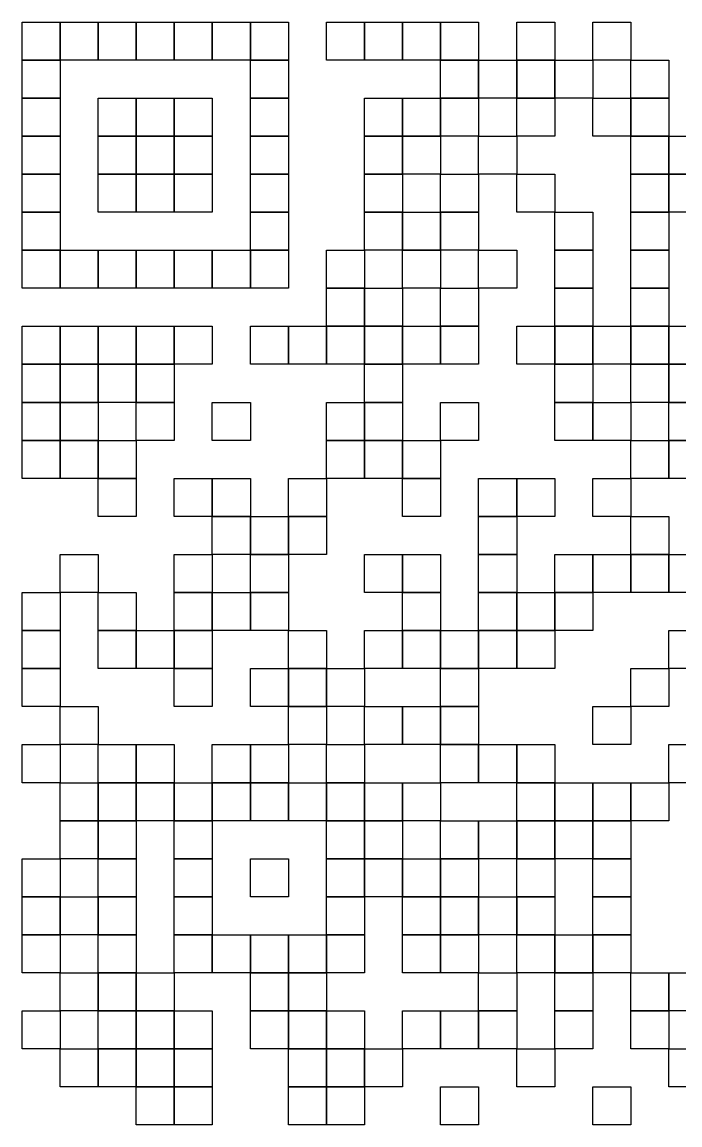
# Model space of a CAD drawing. Extents: x -98 to 566, y 230 to 443.
# Drawn here: x 18.18 to 31.3, y 333.04 to 355.05 of the extents above; entities that cross this region are included whole.
import ezdxf

# ---------------------------------------------------------------- set-up
doc = ezdxf.new("R2010")
doc.units = 0
doc.layers.add('Layer', color=7, linetype='CONTINUOUS')

msp = doc.modelspace()

# ---------------------------------------------------------------- linework, layer by layer
at = {"layer": 'Layer', "color": 7}
for p, q in [((18.179243, 354.291176), (18.179243, 355.050255)), ((18.179243, 355.050255), (18.938325, 355.050255)), ((18.938325, 354.291176), (18.938325, 355.050255)), ((18.938325, 355.050255), (19.697404, 355.050255)), ((18.938325, 355.050255), (18.938325, 354.291176)), ((19.697404, 354.291176), (19.697404, 355.050255)), ((19.697404, 355.050255), (20.456485, 355.050255)), ((19.697404, 355.050255), (19.697404, 354.291176)), ((20.456485, 354.291176), (20.456485, 355.050255)), ((20.456485, 355.050255), (21.215564, 355.050255)), ((20.456485, 355.050255), (20.456485, 354.291176)), ((21.215564, 354.291176), (21.215564, 355.050255)), ((21.215564, 355.050255), (21.974646, 355.050255)), ((21.215564, 355.050255), (21.215564, 354.291176)), ((21.974646, 354.291176), (21.974646, 355.050255)), ((21.974646, 355.050255), (22.733725, 355.050255)), ((21.974646, 355.050255), (21.974646, 354.291176)), ((22.733725, 354.291176), (22.733725, 355.050255)), ((22.733725, 355.050255), (23.492807, 355.050255)), ((22.733725, 355.050255), (22.733725, 354.291176)), ((23.492807, 355.050255), (23.492807, 354.291176)), ((24.251886, 354.291176), (24.251886, 355.050255)), ((24.251886, 355.050255), (25.010968, 355.050255)), ((25.010968, 354.291176), (25.010968, 355.050255)), ((25.010968, 355.050255), (25.770047, 355.050255)), ((25.010968, 355.050255), (25.010968, 354.291176)), ((25.770047, 354.291176), (25.770047, 355.050255)), ((25.770047, 355.050255), (26.529129, 355.050255)), ((25.770047, 355.050255), (25.770047, 354.291176)), ((26.529129, 354.291176), (26.529129, 355.050255)), ((26.529129, 355.050255), (27.288208, 355.050255)), ((26.529129, 355.050255), (26.529129, 354.291176)), ((27.288208, 355.050255), (27.288208, 354.291176)), ((28.04729, 354.291176), (28.04729, 355.050255)), ((28.04729, 355.050255), (28.806369, 355.050255)), ((28.806369, 355.050255), (28.806369, 354.291176)), ((29.56545, 354.291176), (29.56545, 355.050255)), ((29.56545, 355.050255), (30.324529, 355.050255)), ((30.324529, 355.050255), (30.324529, 354.291176)), ((18.938325, 354.291176), (18.179243, 354.291176)), ((18.179243, 353.532094), (18.179243, 354.291176)), ((18.179243, 354.291176), (18.938325, 354.291176)), ((19.697404, 354.291176), (18.938325, 354.291176)), ((18.938325, 354.291176), (18.938325, 353.532094)), ((20.456485, 354.291176), (19.697404, 354.291176)), ((21.215564, 354.291176), (20.456485, 354.291176)), ((21.974646, 354.291176), (21.215564, 354.291176)), ((22.733725, 354.291176), (21.974646, 354.291176)), ((23.492807, 354.291176), (22.733725, 354.291176)), ((22.733725, 353.532094), (22.733725, 354.291176)), ((22.733725, 354.291176), (23.492807, 354.291176)), ((23.492807, 354.291176), (23.492807, 353.532094)), ((25.010968, 354.291176), (24.251886, 354.291176)), ((25.770047, 354.291176), (25.010968, 354.291176)), ((26.529129, 354.291176), (25.770047, 354.291176)), ((27.288208, 354.291176), (26.529129, 354.291176)), ((26.529129, 353.532094), (26.529129, 354.291176)), ((26.529129, 354.291176), (27.288208, 354.291176)), ((27.288208, 353.532094), (27.288208, 354.291176)), ((27.288208, 354.291176), (28.04729, 354.291176)), ((27.288208, 354.291176), (27.288208, 353.532094)), ((28.806369, 354.291176), (28.04729, 354.291176)), ((28.04729, 353.532094), (28.04729, 354.291176)), ((28.04729, 354.291176), (28.806369, 354.291176)), ((28.04729, 354.291176), (28.04729, 353.532094)), ((28.806369, 353.532094), (28.806369, 354.291176)), ((28.806369, 354.291176), (29.56545, 354.291176)), ((28.806369, 354.291176), (28.806369, 353.532094)), ((30.324529, 354.291176), (29.56545, 354.291176)), ((29.56545, 354.291176), (29.56545, 353.532094)), ((30.324529, 353.532094), (30.324529, 354.291176)), ((30.324529, 354.291176), (31.083611, 354.291176)), ((31.083611, 354.291176), (31.083611, 353.532094)), ((18.938325, 353.532094), (18.179243, 353.532094)), ((18.179243, 352.773015), (18.179243, 353.532094)), ((18.179243, 353.532094), (18.938325, 353.532094)), ((18.938325, 353.532094), (18.938325, 352.773015)), ((19.697404, 352.773015), (19.697404, 353.532094)), ((19.697404, 353.532094), (20.456485, 353.532094)), ((20.456485, 352.773015), (20.456485, 353.532094)), ((20.456485, 353.532094), (21.215564, 353.532094)), ((20.456485, 353.532094), (20.456485, 352.773015)), ((21.215564, 352.773015), (21.215564, 353.532094)), ((21.215564, 353.532094), (21.974646, 353.532094)), ((21.215564, 353.532094), (21.215564, 352.773015)), ((21.974646, 353.532094), (21.974646, 352.773015)), ((23.492807, 353.532094), (22.733725, 353.532094)), ((22.733725, 352.773015), (22.733725, 353.532094)), ((22.733725, 353.532094), (23.492807, 353.532094)), ((23.492807, 353.532094), (23.492807, 352.773015)), ((25.010968, 352.773015), (25.010968, 353.532094)), ((25.010968, 353.532094), (25.770047, 353.532094)), ((25.770047, 352.773015), (25.770047, 353.532094)), ((25.770047, 353.532094), (26.529129, 353.532094)), ((25.770047, 353.532094), (25.770047, 352.773015)), ((27.288208, 353.532094), (26.529129, 353.532094)), ((26.529129, 352.773015), (26.529129, 353.532094)), ((26.529129, 353.532094), (27.288208, 353.532094)), ((26.529129, 353.532094), (26.529129, 352.773015)), ((28.04729, 353.532094), (27.288208, 353.532094)), ((27.288208, 353.532094), (27.288208, 352.773015)), ((28.806369, 353.532094), (28.04729, 353.532094)), ((28.04729, 352.773015), (28.04729, 353.532094)), ((28.04729, 353.532094), (28.806369, 353.532094)), ((29.56545, 353.532094), (28.806369, 353.532094)), ((28.806369, 353.532094), (28.806369, 352.773015)), ((29.56545, 352.773015), (29.56545, 353.532094)), ((29.56545, 353.532094), (30.324529, 353.532094)), ((31.083611, 353.532094), (30.324529, 353.532094)), ((30.324529, 352.773015), (30.324529, 353.532094)), ((30.324529, 353.532094), (31.083611, 353.532094)), ((30.324529, 353.532094), (30.324529, 352.773015)), ((31.083611, 353.532094), (31.083611, 352.773015)), ((18.938325, 352.773015), (18.179243, 352.773015)), ((18.179243, 352.013933), (18.179243, 352.773015)), ((18.179243, 352.773015), (18.938325, 352.773015)), ((18.938325, 352.773015), (18.938325, 352.013933)), ((20.456485, 352.773015), (19.697404, 352.773015)), ((19.697404, 352.013933), (19.697404, 352.773015)), ((19.697404, 352.773015), (20.456485, 352.773015)), ((21.215564, 352.773015), (20.456485, 352.773015)), ((20.456485, 352.013933), (20.456485, 352.773015)), ((20.456485, 352.773015), (21.215564, 352.773015)), ((20.456485, 352.773015), (20.456485, 352.013933)), ((21.974646, 352.773015), (21.215564, 352.773015)), ((21.215564, 352.013933), (21.215564, 352.773015)), ((21.215564, 352.773015), (21.974646, 352.773015)), ((21.215564, 352.773015), (21.215564, 352.013933)), ((21.974646, 352.773015), (21.974646, 352.013933)), ((23.492807, 352.773015), (22.733725, 352.773015)), ((22.733725, 352.013933), (22.733725, 352.773015)), ((22.733725, 352.773015), (23.492807, 352.773015)), ((23.492807, 352.773015), (23.492807, 352.013933)), ((25.770047, 352.773015), (25.010968, 352.773015)), ((25.010968, 352.013933), (25.010968, 352.773015)), ((25.010968, 352.773015), (25.770047, 352.773015)), ((26.529129, 352.773015), (25.770047, 352.773015)), ((25.770047, 352.013933), (25.770047, 352.773015)), ((25.770047, 352.773015), (26.529129, 352.773015)), ((25.770047, 352.773015), (25.770047, 352.013933)), ((27.288208, 352.773015), (26.529129, 352.773015)), ((26.529129, 352.773015), (26.529129, 352.013933)), ((27.288208, 352.013933), (27.288208, 352.773015)), ((27.288208, 352.773015), (28.04729, 352.773015)), ((28.806369, 352.773015), (28.04729, 352.773015)), ((28.04729, 352.773015), (28.04729, 352.013933)), ((30.324529, 352.773015), (29.56545, 352.773015)), ((31.083611, 352.773015), (30.324529, 352.773015)), ((30.324529, 352.013933), (30.324529, 352.773015)), ((30.324529, 352.773015), (31.083611, 352.773015)), ((31.083611, 352.013933), (31.083611, 352.773015)), ((31.083611, 352.773015), (31.84269, 352.773015)), ((31.083611, 352.773015), (31.083611, 352.013933)), ((18.938325, 352.013933), (18.179243, 352.013933)), ((18.179243, 351.254854), (18.179243, 352.013933)), ((18.179243, 352.013933), (18.938325, 352.013933)), ((18.938325, 352.013933), (18.938325, 351.254854)), ((20.456485, 352.013933), (19.697404, 352.013933)), ((19.697404, 351.254854), (19.697404, 352.013933)), ((19.697404, 352.013933), (20.456485, 352.013933)), ((21.215564, 352.013933), (20.456485, 352.013933)), ((20.456485, 351.254854), (20.456485, 352.013933)), ((20.456485, 352.013933), (21.215564, 352.013933)), ((20.456485, 352.013933), (20.456485, 351.254854)), ((21.974646, 352.013933), (21.215564, 352.013933)), ((21.215564, 351.254854), (21.215564, 352.013933)), ((21.215564, 352.013933), (21.974646, 352.013933)), ((21.215564, 352.013933), (21.215564, 351.254854)), ((21.974646, 352.013933), (21.974646, 351.254854)), ((23.492807, 352.013933), (22.733725, 352.013933)), ((22.733725, 351.254854), (22.733725, 352.013933)), ((22.733725, 352.013933), (23.492807, 352.013933)), ((23.492807, 352.013933), (23.492807, 351.254854)), ((25.770047, 352.013933), (25.010968, 352.013933)), ((25.010968, 351.254854), (25.010968, 352.013933)), ((25.010968, 352.013933), (25.770047, 352.013933)), ((26.529129, 352.013933), (25.770047, 352.013933)), ((25.770047, 352.013933), (25.770047, 351.254854)), ((26.529129, 351.254854), (26.529129, 352.013933)), ((26.529129, 352.013933), (27.288208, 352.013933)), ((28.04729, 352.013933), (27.288208, 352.013933)), ((27.288208, 352.013933), (27.288208, 351.254854)), ((28.04729, 351.254854), (28.04729, 352.013933)), ((28.04729, 352.013933), (28.806369, 352.013933)), ((28.806369, 352.013933), (28.806369, 351.254854)), ((31.083611, 352.013933), (30.324529, 352.013933)), ((30.324529, 351.254854), (30.324529, 352.013933)), ((30.324529, 352.013933), (31.083611, 352.013933)), ((31.84269, 352.013933), (31.083611, 352.013933)), ((31.083611, 351.254854), (31.083611, 352.013933)), ((31.083611, 352.013933), (31.84269, 352.013933)), ((31.083611, 352.013933), (31.083611, 351.254854)), ((18.938325, 351.254854), (18.179243, 351.254854)), ((18.179243, 350.495773), (18.179243, 351.254854)), ((18.179243, 351.254854), (18.938325, 351.254854)), ((18.938325, 351.254854), (18.938325, 350.495773)), ((20.456485, 351.254854), (19.697404, 351.254854)), ((21.215564, 351.254854), (20.456485, 351.254854)), ((21.974646, 351.254854), (21.215564, 351.254854)), ((23.492807, 351.254854), (22.733725, 351.254854)), ((22.733725, 350.495773), (22.733725, 351.254854)), ((22.733725, 351.254854), (23.492807, 351.254854)), ((23.492807, 351.254854), (23.492807, 350.495773)), ((25.770047, 351.254854), (25.010968, 351.254854)), ((25.010968, 350.495773), (25.010968, 351.254854)), ((25.010968, 351.254854), (25.770047, 351.254854)), ((25.770047, 350.495773), (25.770047, 351.254854)), ((25.770047, 351.254854), (26.529129, 351.254854)), ((25.770047, 351.254854), (25.770047, 350.495773)), ((27.288208, 351.254854), (26.529129, 351.254854)), ((26.529129, 350.495773), (26.529129, 351.254854)), ((26.529129, 351.254854), (27.288208, 351.254854)), ((26.529129, 351.254854), (26.529129, 350.495773)), ((27.288208, 351.254854), (27.288208, 350.495773)), ((28.806369, 351.254854), (28.04729, 351.254854)), ((28.806369, 350.495773), (28.806369, 351.254854)), ((28.806369, 351.254854), (29.56545, 351.254854)), ((29.56545, 351.254854), (29.56545, 350.495773)), ((31.083611, 351.254854), (30.324529, 351.254854)), ((30.324529, 350.495773), (30.324529, 351.254854)), ((30.324529, 351.254854), (31.083611, 351.254854)), ((31.84269, 351.254854), (31.083611, 351.254854)), ((31.083611, 351.254854), (31.083611, 350.495773)), ((18.938325, 350.495773), (18.179243, 350.495773)), ((18.179243, 349.736694), (18.179243, 350.495773)), ((18.179243, 350.495773), (18.938325, 350.495773)), ((18.938325, 349.736694), (18.938325, 350.495773)), ((18.938325, 350.495773), (19.697404, 350.495773)), ((18.938325, 350.495773), (18.938325, 349.736694)), ((19.697404, 349.736694), (19.697404, 350.495773)), ((19.697404, 350.495773), (20.456485, 350.495773)), ((19.697404, 350.495773), (19.697404, 349.736694)), ((20.456485, 349.736694), (20.456485, 350.495773)), ((20.456485, 350.495773), (21.215564, 350.495773)), ((20.456485, 350.495773), (20.456485, 349.736694)), ((21.215564, 349.736694), (21.215564, 350.495773)), ((21.215564, 350.495773), (21.974646, 350.495773)), ((21.215564, 350.495773), (21.215564, 349.736694)), ((21.974646, 349.736694), (21.974646, 350.495773)), ((21.974646, 350.495773), (22.733725, 350.495773)), ((21.974646, 350.495773), (21.974646, 349.736694)), ((23.492807, 350.495773), (22.733725, 350.495773)), ((22.733725, 349.736694), (22.733725, 350.495773)), ((22.733725, 350.495773), (23.492807, 350.495773)), ((22.733725, 350.495773), (22.733725, 349.736694)), ((23.492807, 350.495773), (23.492807, 349.736694)), ((24.251886, 349.736694), (24.251886, 350.495773)), ((24.251886, 350.495773), (25.010968, 350.495773)), ((25.770047, 350.495773), (25.010968, 350.495773)), ((25.010968, 350.495773), (25.010968, 349.736694)), ((26.529129, 350.495773), (25.770047, 350.495773)), ((25.770047, 349.736694), (25.770047, 350.495773)), ((25.770047, 350.495773), (26.529129, 350.495773)), ((27.288208, 350.495773), (26.529129, 350.495773)), ((26.529129, 350.495773), (26.529129, 349.736694)), ((27.288208, 349.736694), (27.288208, 350.495773)), ((27.288208, 350.495773), (28.04729, 350.495773)), ((28.04729, 350.495773), (28.04729, 349.736694)), ((29.56545, 350.495773), (28.806369, 350.495773)), ((28.806369, 349.736694), (28.806369, 350.495773)), ((28.806369, 350.495773), (29.56545, 350.495773)), ((29.56545, 350.495773), (29.56545, 349.736694)), ((31.083611, 350.495773), (30.324529, 350.495773)), ((30.324529, 349.736694), (30.324529, 350.495773)), ((30.324529, 350.495773), (31.083611, 350.495773)), ((31.083611, 350.495773), (31.083611, 349.736694)), ((18.938325, 349.736694), (18.179243, 349.736694)), ((19.697404, 349.736694), (18.938325, 349.736694)), ((20.456485, 349.736694), (19.697404, 349.736694)), ((21.215564, 349.736694), (20.456485, 349.736694)), ((21.974646, 349.736694), (21.215564, 349.736694)), ((22.733725, 349.736694), (21.974646, 349.736694)), ((23.492807, 349.736694), (22.733725, 349.736694)), ((25.010968, 349.736694), (24.251886, 349.736694)), ((24.251886, 348.977612), (24.251886, 349.736694)), ((24.251886, 349.736694), (25.010968, 349.736694)), ((25.010968, 348.977612), (25.010968, 349.736694)), ((25.010968, 349.736694), (25.770047, 349.736694)), ((25.010968, 349.736694), (25.010968, 348.977612)), ((26.529129, 349.736694), (25.770047, 349.736694)), ((25.770047, 349.736694), (25.770047, 348.977612)), ((26.529129, 348.977612), (26.529129, 349.736694)), ((26.529129, 349.736694), (27.288208, 349.736694)), ((28.04729, 349.736694), (27.288208, 349.736694)), ((27.288208, 349.736694), (27.288208, 348.977612)), ((29.56545, 349.736694), (28.806369, 349.736694)), ((28.806369, 348.977612), (28.806369, 349.736694)), ((28.806369, 349.736694), (29.56545, 349.736694)), ((29.56545, 349.736694), (29.56545, 348.977612)), ((31.083611, 349.736694), (30.324529, 349.736694)), ((30.324529, 348.977612), (30.324529, 349.736694)), ((30.324529, 349.736694), (31.083611, 349.736694)), ((31.083611, 349.736694), (31.083611, 348.977612)), ((18.179243, 348.218533), (18.179243, 348.977612)), ((18.179243, 348.977612), (18.938325, 348.977612)), ((18.938325, 348.218533), (18.938325, 348.977612)), ((18.938325, 348.977612), (19.697404, 348.977612)), ((18.938325, 348.977612), (18.938325, 348.218533)), ((19.697404, 348.218533), (19.697404, 348.977612)), ((19.697404, 348.977612), (20.456485, 348.977612)), ((19.697404, 348.977612), (19.697404, 348.218533)), ((20.456485, 348.218533), (20.456485, 348.977612)), ((20.456485, 348.977612), (21.215564, 348.977612)), ((20.456485, 348.977612), (20.456485, 348.218533)), ((21.215564, 348.218533), (21.215564, 348.977612)), ((21.215564, 348.977612), (21.974646, 348.977612)), ((21.215564, 348.977612), (21.215564, 348.218533)), ((21.974646, 348.977612), (21.974646, 348.218533)), ((22.733725, 348.218533), (22.733725, 348.977612)), ((22.733725, 348.977612), (23.492807, 348.977612)), ((23.492807, 348.218533), (23.492807, 348.977612)), ((23.492807, 348.977612), (24.251886, 348.977612)), ((23.492807, 348.977612), (23.492807, 348.218533)), ((25.010968, 348.977612), (24.251886, 348.977612)), ((24.251886, 348.218533), (24.251886, 348.977612)), ((24.251886, 348.977612), (25.010968, 348.977612)), ((24.251886, 348.977612), (24.251886, 348.218533)), ((25.770047, 348.977612), (25.010968, 348.977612)), ((25.010968, 348.218533), (25.010968, 348.977612)), ((25.010968, 348.977612), (25.770047, 348.977612)), ((25.010968, 348.977612), (25.010968, 348.218533)), ((25.770047, 348.218533), (25.770047, 348.977612)), ((25.770047, 348.977612), (26.529129, 348.977612)), ((25.770047, 348.977612), (25.770047, 348.218533)), ((27.288208, 348.977612), (26.529129, 348.977612)), ((26.529129, 348.218533), (26.529129, 348.977612)), ((26.529129, 348.977612), (27.288208, 348.977612)), ((26.529129, 348.977612), (26.529129, 348.218533)), ((27.288208, 348.977612), (27.288208, 348.218533)), ((28.04729, 348.218533), (28.04729, 348.977612)), ((28.04729, 348.977612), (28.806369, 348.977612)), ((29.56545, 348.977612), (28.806369, 348.977612)), ((28.806369, 348.218533), (28.806369, 348.977612)), ((28.806369, 348.977612), (29.56545, 348.977612)), ((28.806369, 348.977612), (28.806369, 348.218533)), ((29.56545, 348.218533), (29.56545, 348.977612)), ((29.56545, 348.977612), (30.324529, 348.977612)), ((29.56545, 348.977612), (29.56545, 348.218533)), ((31.083611, 348.977612), (30.324529, 348.977612)), ((30.324529, 348.218533), (30.324529, 348.977612)), ((30.324529, 348.977612), (31.083611, 348.977612)), ((30.324529, 348.977612), (30.324529, 348.218533)), ((31.083611, 348.218533), (31.083611, 348.977612)), ((31.083611, 348.977612), (31.84269, 348.977612)), ((31.083611, 348.977612), (31.083611, 348.218533)), ((18.938325, 348.218533), (18.179243, 348.218533)), ((18.179243, 347.459451), (18.179243, 348.218533)), ((18.179243, 348.218533), (18.938325, 348.218533)), ((19.697404, 348.218533), (18.938325, 348.218533)), ((18.938325, 347.459451), (18.938325, 348.218533)), ((18.938325, 348.218533), (19.697404, 348.218533)), ((18.938325, 348.218533), (18.938325, 347.459451)), ((20.456485, 348.218533), (19.697404, 348.218533)), ((19.697404, 347.459451), (19.697404, 348.218533)), ((19.697404, 348.218533), (20.456485, 348.218533)), ((19.697404, 348.218533), (19.697404, 347.459451)), ((21.215564, 348.218533), (20.456485, 348.218533)), ((20.456485, 347.459451), (20.456485, 348.218533)), ((20.456485, 348.218533), (21.215564, 348.218533)), ((20.456485, 348.218533), (20.456485, 347.459451)), ((21.974646, 348.218533), (21.215564, 348.218533)), ((21.215564, 348.218533), (21.215564, 347.459451)), ((23.492807, 348.218533), (22.733725, 348.218533)), ((24.251886, 348.218533), (23.492807, 348.218533)), ((25.010968, 348.218533), (24.251886, 348.218533)), ((25.770047, 348.218533), (25.010968, 348.218533)), ((25.010968, 347.459451), (25.010968, 348.218533)), ((25.010968, 348.218533), (25.770047, 348.218533)), ((26.529129, 348.218533), (25.770047, 348.218533)), ((25.770047, 348.218533), (25.770047, 347.459451)), ((27.288208, 348.218533), (26.529129, 348.218533)), ((28.806369, 348.218533), (28.04729, 348.218533)), ((29.56545, 348.218533), (28.806369, 348.218533)), ((28.806369, 347.459451), (28.806369, 348.218533)), ((28.806369, 348.218533), (29.56545, 348.218533)), ((30.324529, 348.218533), (29.56545, 348.218533)), ((29.56545, 348.218533), (29.56545, 347.459451)), ((31.083611, 348.218533), (30.324529, 348.218533)), ((30.324529, 347.459451), (30.324529, 348.218533)), ((30.324529, 348.218533), (31.083611, 348.218533)), ((31.84269, 348.218533), (31.083611, 348.218533)), ((31.083611, 347.459451), (31.083611, 348.218533)), ((31.083611, 348.218533), (31.84269, 348.218533)), ((31.083611, 348.218533), (31.083611, 347.459451)), ((18.938325, 347.459451), (18.179243, 347.459451)), ((18.179243, 346.700369), (18.179243, 347.459451)), ((18.179243, 347.459451), (18.938325, 347.459451)), ((19.697404, 347.459451), (18.938325, 347.459451)), ((18.938325, 346.700369), (18.938325, 347.459451)), ((18.938325, 347.459451), (19.697404, 347.459451)), ((18.938325, 347.459451), (18.938325, 346.700369)), ((20.456485, 347.459451), (19.697404, 347.459451)), ((19.697404, 347.459451), (19.697404, 346.700369)), ((21.215564, 347.459451), (20.456485, 347.459451)), ((20.456485, 346.700369), (20.456485, 347.459451)), ((20.456485, 347.459451), (21.215564, 347.459451)), ((21.215564, 347.459451), (21.215564, 346.700369)), ((21.974646, 346.700369), (21.974646, 347.459451)), ((21.974646, 347.459451), (22.733725, 347.459451)), ((22.733725, 347.459451), (22.733725, 346.700369)), ((24.251886, 346.700369), (24.251886, 347.459451)), ((24.251886, 347.459451), (25.010968, 347.459451)), ((25.770047, 347.459451), (25.010968, 347.459451)), ((25.010968, 346.700369), (25.010968, 347.459451)), ((25.010968, 347.459451), (25.770047, 347.459451)), ((25.010968, 347.459451), (25.010968, 346.700369)), ((25.770047, 347.459451), (25.770047, 346.700369)), ((26.529129, 346.700369), (26.529129, 347.459451)), ((26.529129, 347.459451), (27.288208, 347.459451)), ((27.288208, 347.459451), (27.288208, 346.700369)), ((29.56545, 347.459451), (28.806369, 347.459451)), ((28.806369, 346.700369), (28.806369, 347.459451)), ((28.806369, 347.459451), (29.56545, 347.459451)), ((29.56545, 346.700369), (29.56545, 347.459451)), ((29.56545, 347.459451), (30.324529, 347.459451)), ((29.56545, 347.459451), (29.56545, 346.700369)), ((31.083611, 347.459451), (30.324529, 347.459451)), ((30.324529, 347.459451), (30.324529, 346.700369)), ((31.84269, 347.459451), (31.083611, 347.459451)), ((31.083611, 346.700369), (31.083611, 347.459451)), ((31.083611, 347.459451), (31.84269, 347.459451)), ((18.938325, 346.700369), (18.179243, 346.700369)), ((18.179243, 345.94129), (18.179243, 346.700369)), ((18.179243, 346.700369), (18.938325, 346.700369)), ((19.697404, 346.700369), (18.938325, 346.700369)), ((18.938325, 345.94129), (18.938325, 346.700369)), ((18.938325, 346.700369), (19.697404, 346.700369)), ((18.938325, 346.700369), (18.938325, 345.94129)), ((19.697404, 345.94129), (19.697404, 346.700369)), ((19.697404, 346.700369), (20.456485, 346.700369)), ((19.697404, 346.700369), (19.697404, 345.94129)), ((21.215564, 346.700369), (20.456485, 346.700369)), ((20.456485, 346.700369), (20.456485, 345.94129)), ((22.733725, 346.700369), (21.974646, 346.700369)), ((25.010968, 346.700369), (24.251886, 346.700369)), ((24.251886, 345.94129), (24.251886, 346.700369)), ((24.251886, 346.700369), (25.010968, 346.700369)), ((25.770047, 346.700369), (25.010968, 346.700369)), ((25.010968, 345.94129), (25.010968, 346.700369)), ((25.010968, 346.700369), (25.770047, 346.700369)), ((25.010968, 346.700369), (25.010968, 345.94129)), ((25.770047, 345.94129), (25.770047, 346.700369)), ((25.770047, 346.700369), (26.529129, 346.700369)), ((25.770047, 346.700369), (25.770047, 345.94129)), ((27.288208, 346.700369), (26.529129, 346.700369)), ((26.529129, 346.700369), (26.529129, 345.94129)), ((29.56545, 346.700369), (28.806369, 346.700369)), ((30.324529, 346.700369), (29.56545, 346.700369)), ((30.324529, 345.94129), (30.324529, 346.700369)), ((30.324529, 346.700369), (31.083611, 346.700369)), ((31.84269, 346.700369), (31.083611, 346.700369)), ((31.083611, 345.94129), (31.083611, 346.700369)), ((31.083611, 346.700369), (31.84269, 346.700369)), ((31.083611, 346.700369), (31.083611, 345.94129)), ((18.938325, 345.94129), (18.179243, 345.94129)), ((19.697404, 345.94129), (18.938325, 345.94129)), ((20.456485, 345.94129), (19.697404, 345.94129)), ((19.697404, 345.182208), (19.697404, 345.94129)), ((19.697404, 345.94129), (20.456485, 345.94129)), ((20.456485, 345.94129), (20.456485, 345.182208)), ((21.215564, 345.182208), (21.215564, 345.94129)), ((21.215564, 345.94129), (21.974646, 345.94129)), ((21.974646, 345.182208), (21.974646, 345.94129)), ((21.974646, 345.94129), (22.733725, 345.94129)), ((21.974646, 345.94129), (21.974646, 345.182208)), ((22.733725, 345.94129), (22.733725, 345.182208)), ((23.492807, 345.182208), (23.492807, 345.94129)), ((23.492807, 345.94129), (24.251886, 345.94129)), ((25.010968, 345.94129), (24.251886, 345.94129)), ((24.251886, 345.94129), (24.251886, 345.182208)), ((25.770047, 345.94129), (25.010968, 345.94129)), ((26.529129, 345.94129), (25.770047, 345.94129)), ((25.770047, 345.182208), (25.770047, 345.94129)), ((25.770047, 345.94129), (26.529129, 345.94129)), ((26.529129, 345.94129), (26.529129, 345.182208)), ((27.288208, 345.182208), (27.288208, 345.94129)), ((27.288208, 345.94129), (28.04729, 345.94129)), ((28.04729, 345.182208), (28.04729, 345.94129)), ((28.04729, 345.94129), (28.806369, 345.94129)), ((28.04729, 345.94129), (28.04729, 345.182208)), ((28.806369, 345.94129), (28.806369, 345.182208)), ((29.56545, 345.182208), (29.56545, 345.94129)), ((29.56545, 345.94129), (30.324529, 345.94129)), ((31.083611, 345.94129), (30.324529, 345.94129)), ((30.324529, 345.94129), (30.324529, 345.182208)), ((31.84269, 345.94129), (31.083611, 345.94129)), ((20.456485, 345.182208), (19.697404, 345.182208)), ((21.974646, 345.182208), (21.215564, 345.182208)), ((22.733725, 345.182208), (21.974646, 345.182208)), ((21.974646, 344.423129), (21.974646, 345.182208)), ((21.974646, 345.182208), (22.733725, 345.182208)), ((22.733725, 344.423129), (22.733725, 345.182208)), ((22.733725, 345.182208), (23.492807, 345.182208)), ((22.733725, 345.182208), (22.733725, 344.423129)), ((24.251886, 345.182208), (23.492807, 345.182208)), ((23.492807, 344.423129), (23.492807, 345.182208)), ((23.492807, 345.182208), (24.251886, 345.182208)), ((23.492807, 345.182208), (23.492807, 344.423129)), ((24.251886, 345.182208), (24.251886, 344.423129)), ((26.529129, 345.182208), (25.770047, 345.182208)), ((28.04729, 345.182208), (27.288208, 345.182208)), ((27.288208, 344.423129), (27.288208, 345.182208)), ((27.288208, 345.182208), (28.04729, 345.182208)), ((28.806369, 345.182208), (28.04729, 345.182208)), ((28.04729, 345.182208), (28.04729, 344.423129)), ((30.324529, 345.182208), (29.56545, 345.182208)), ((30.324529, 344.423129), (30.324529, 345.182208)), ((30.324529, 345.182208), (31.083611, 345.182208)), ((31.083611, 345.182208), (31.083611, 344.423129)), ((18.938325, 343.664047), (18.938325, 344.423129)), ((18.938325, 344.423129), (19.697404, 344.423129)), ((19.697404, 344.423129), (19.697404, 343.664047)), ((21.215564, 343.664047), (21.215564, 344.423129)), ((21.215564, 344.423129), (21.974646, 344.423129)), ((22.733725, 344.423129), (21.974646, 344.423129)), ((21.974646, 344.423129), (21.974646, 343.664047)), ((23.492807, 344.423129), (22.733725, 344.423129)), ((22.733725, 343.664047), (22.733725, 344.423129)), ((22.733725, 344.423129), (23.492807, 344.423129)), ((24.251886, 344.423129), (23.492807, 344.423129)), ((23.492807, 344.423129), (23.492807, 343.664047)), ((25.010968, 343.664047), (25.010968, 344.423129)), ((25.010968, 344.423129), (25.770047, 344.423129)), ((25.770047, 343.664047), (25.770047, 344.423129)), ((25.770047, 344.423129), (26.529129, 344.423129)), ((25.770047, 344.423129), (25.770047, 343.664047)), ((26.529129, 344.423129), (26.529129, 343.664047)), ((28.04729, 344.423129), (27.288208, 344.423129)), ((27.288208, 343.664047), (27.288208, 344.423129)), ((27.288208, 344.423129), (28.04729, 344.423129)), ((28.04729, 344.423129), (28.04729, 343.664047)), ((28.806369, 343.664047), (28.806369, 344.423129)), ((28.806369, 344.423129), (29.56545, 344.423129)), ((29.56545, 343.664047), (29.56545, 344.423129)), ((29.56545, 344.423129), (30.324529, 344.423129)), ((29.56545, 344.423129), (29.56545, 343.664047)), ((31.083611, 344.423129), (30.324529, 344.423129)), ((30.324529, 343.664047), (30.324529, 344.423129)), ((30.324529, 344.423129), (31.083611, 344.423129)), ((30.324529, 344.423129), (30.324529, 343.664047)), ((31.083611, 343.664047), (31.083611, 344.423129)), ((31.083611, 344.423129), (31.84269, 344.423129)), ((31.083611, 344.423129), (31.083611, 343.664047)), ((18.179243, 342.904968), (18.179243, 343.664047)), ((18.179243, 343.664047), (18.938325, 343.664047)), ((19.697404, 343.664047), (18.938325, 343.664047)), ((18.938325, 343.664047), (18.938325, 342.904968)), ((19.697404, 342.904968), (19.697404, 343.664047)), ((19.697404, 343.664047), (20.456485, 343.664047)), ((20.456485, 343.664047), (20.456485, 342.904968)), ((21.974646, 343.664047), (21.215564, 343.664047)), ((21.215564, 342.904968), (21.215564, 343.664047)), ((21.215564, 343.664047), (21.974646, 343.664047)), ((21.974646, 342.904968), (21.974646, 343.664047)), ((21.974646, 343.664047), (22.733725, 343.664047)), ((21.974646, 343.664047), (21.974646, 342.904968)), ((23.492807, 343.664047), (22.733725, 343.664047)), ((22.733725, 342.904968), (22.733725, 343.664047)), ((22.733725, 343.664047), (23.492807, 343.664047)), ((22.733725, 343.664047), (22.733725, 342.904968)), ((23.492807, 343.664047), (23.492807, 342.904968)), ((25.770047, 343.664047), (25.010968, 343.664047)), ((26.529129, 343.664047), (25.770047, 343.664047)), ((25.770047, 342.904968), (25.770047, 343.664047)), ((25.770047, 343.664047), (26.529129, 343.664047)), ((26.529129, 343.664047), (26.529129, 342.904968)), ((28.04729, 343.664047), (27.288208, 343.664047)), ((27.288208, 342.904968), (27.288208, 343.664047)), ((27.288208, 343.664047), (28.04729, 343.664047)), ((28.04729, 342.904968), (28.04729, 343.664047)), ((28.04729, 343.664047), (28.806369, 343.664047)), ((28.04729, 343.664047), (28.04729, 342.904968)), ((29.56545, 343.664047), (28.806369, 343.664047)), ((28.806369, 342.904968), (28.806369, 343.664047)), ((28.806369, 343.664047), (29.56545, 343.664047)), ((28.806369, 343.664047), (28.806369, 342.904968)), ((30.324529, 343.664047), (29.56545, 343.664047)), ((29.56545, 343.664047), (29.56545, 342.904968)), ((31.083611, 343.664047), (30.324529, 343.664047)), ((31.84269, 343.664047), (31.083611, 343.664047)), ((18.938325, 342.904968), (18.179243, 342.904968)), ((18.179243, 342.145887), (18.179243, 342.904968)), ((18.179243, 342.904968), (18.938325, 342.904968)), ((18.938325, 342.904968), (18.938325, 342.145887)), ((20.456485, 342.904968), (19.697404, 342.904968)), ((19.697404, 342.145887), (19.697404, 342.904968)), ((19.697404, 342.904968), (20.456485, 342.904968)), ((20.456485, 342.145887), (20.456485, 342.904968)), ((20.456485, 342.904968), (21.215564, 342.904968)), ((20.456485, 342.904968), (20.456485, 342.145887)), ((21.974646, 342.904968), (21.215564, 342.904968)), ((21.215564, 342.145887), (21.215564, 342.904968)), ((21.215564, 342.904968), (21.974646, 342.904968)), ((21.215564, 342.904968), (21.215564, 342.145887)), ((22.733725, 342.904968), (21.974646, 342.904968)), ((21.974646, 342.904968), (21.974646, 342.145887)), ((23.492807, 342.904968), (22.733725, 342.904968)), ((23.492807, 342.145887), (23.492807, 342.904968)), ((23.492807, 342.904968), (24.251886, 342.904968)), ((24.251886, 342.904968), (24.251886, 342.145887)), ((25.010968, 342.145887), (25.010968, 342.904968)), ((25.010968, 342.904968), (25.770047, 342.904968)), ((26.529129, 342.904968), (25.770047, 342.904968)), ((25.770047, 342.145887), (25.770047, 342.904968)), ((25.770047, 342.904968), (26.529129, 342.904968)), ((25.770047, 342.904968), (25.770047, 342.145887)), ((26.529129, 342.145887), (26.529129, 342.904968)), ((26.529129, 342.904968), (27.288208, 342.904968)), ((26.529129, 342.904968), (26.529129, 342.145887)), ((28.04729, 342.904968), (27.288208, 342.904968)), ((27.288208, 342.145887), (27.288208, 342.904968)), ((27.288208, 342.904968), (28.04729, 342.904968)), ((27.288208, 342.904968), (27.288208, 342.145887)), ((28.806369, 342.904968), (28.04729, 342.904968)), ((28.04729, 342.145887), (28.04729, 342.904968)), ((28.04729, 342.904968), (28.806369, 342.904968)), ((28.04729, 342.904968), (28.04729, 342.145887)), ((29.56545, 342.904968), (28.806369, 342.904968)), ((28.806369, 342.904968), (28.806369, 342.145887)), ((31.083611, 342.145887), (31.083611, 342.904968)), ((31.083611, 342.904968), (31.84269, 342.904968)), ((18.938325, 342.145887), (18.179243, 342.145887)), ((18.179243, 341.386808), (18.179243, 342.145887)), ((18.179243, 342.145887), (18.938325, 342.145887)), ((18.938325, 342.145887), (18.938325, 341.386808)), ((20.456485, 342.145887), (19.697404, 342.145887)), ((21.215564, 342.145887), (20.456485, 342.145887)), ((21.974646, 342.145887), (21.215564, 342.145887)), ((21.215564, 341.386808), (21.215564, 342.145887)), ((21.215564, 342.145887), (21.974646, 342.145887)), ((21.974646, 342.145887), (21.974646, 341.386808)), ((22.733725, 341.386808), (22.733725, 342.145887)), ((22.733725, 342.145887), (23.492807, 342.145887)), ((24.251886, 342.145887), (23.492807, 342.145887)), ((23.492807, 341.386808), (23.492807, 342.145887)), ((23.492807, 342.145887), (24.251886, 342.145887)), ((23.492807, 342.145887), (23.492807, 341.386808)), ((24.251886, 341.386808), (24.251886, 342.145887)), ((24.251886, 342.145887), (25.010968, 342.145887)), ((24.251886, 342.145887), (24.251886, 341.386808)), ((25.770047, 342.145887), (25.010968, 342.145887)), ((25.010968, 342.145887), (25.010968, 341.386808)), ((26.529129, 342.145887), (25.770047, 342.145887)), ((27.288208, 342.145887), (26.529129, 342.145887)), ((26.529129, 341.386808), (26.529129, 342.145887)), ((26.529129, 342.145887), (27.288208, 342.145887)), ((28.04729, 342.145887), (27.288208, 342.145887)), ((27.288208, 342.145887), (27.288208, 341.386808)), ((28.806369, 342.145887), (28.04729, 342.145887)), ((30.324529, 341.386808), (30.324529, 342.145887)), ((30.324529, 342.145887), (31.083611, 342.145887)), ((31.84269, 342.145887), (31.083611, 342.145887)), ((31.083611, 342.145887), (31.083611, 341.386808)), ((18.938325, 341.386808), (18.179243, 341.386808)), ((18.938325, 340.627726), (18.938325, 341.386808)), ((18.938325, 341.386808), (19.697404, 341.386808)), ((19.697404, 341.386808), (19.697404, 340.627726)), ((21.974646, 341.386808), (21.215564, 341.386808)), ((23.492807, 341.386808), (22.733725, 341.386808)), ((24.251886, 341.386808), (23.492807, 341.386808)), ((23.492807, 340.627726), (23.492807, 341.386808)), ((23.492807, 341.386808), (24.251886, 341.386808)), ((25.010968, 341.386808), (24.251886, 341.386808)), ((24.251886, 341.386808), (24.251886, 340.627726)), ((25.010968, 340.627726), (25.010968, 341.386808)), ((25.010968, 341.386808), (25.770047, 341.386808)), ((25.770047, 340.627726), (25.770047, 341.386808)), ((25.770047, 341.386808), (26.529129, 341.386808)), ((25.770047, 341.386808), (25.770047, 340.627726)), ((27.288208, 341.386808), (26.529129, 341.386808)), ((26.529129, 340.627726), (26.529129, 341.386808)), ((26.529129, 341.386808), (27.288208, 341.386808)), ((26.529129, 341.386808), (26.529129, 340.627726)), ((27.288208, 341.386808), (27.288208, 340.627726)), ((29.56545, 340.627726), (29.56545, 341.386808)), ((29.56545, 341.386808), (30.324529, 341.386808)), ((31.083611, 341.386808), (30.324529, 341.386808)), ((30.324529, 341.386808), (30.324529, 340.627726)), ((18.179243, 339.868647), (18.179243, 340.627726)), ((18.179243, 340.627726), (18.938325, 340.627726)), ((19.697404, 340.627726), (18.938325, 340.627726)), ((18.938325, 340.627726), (18.938325, 339.868647)), ((19.697404, 339.868647), (19.697404, 340.627726)), ((19.697404, 340.627726), (20.456485, 340.627726)), ((20.456485, 339.868647), (20.456485, 340.627726)), ((20.456485, 340.627726), (21.215564, 340.627726)), ((20.456485, 340.627726), (20.456485, 339.868647)), ((21.215564, 340.627726), (21.215564, 339.868647)), ((21.974646, 339.868647), (21.974646, 340.627726)), ((21.974646, 340.627726), (22.733725, 340.627726)), ((22.733725, 339.868647), (22.733725, 340.627726)), ((22.733725, 340.627726), (23.492807, 340.627726)), ((22.733725, 340.627726), (22.733725, 339.868647)), ((24.251886, 340.627726), (23.492807, 340.627726)), ((23.492807, 340.627726), (23.492807, 339.868647)), ((24.251886, 339.868647), (24.251886, 340.627726)), ((24.251886, 340.627726), (25.010968, 340.627726)), ((25.770047, 340.627726), (25.010968, 340.627726)), ((25.010968, 340.627726), (25.010968, 339.868647)), ((26.529129, 340.627726), (25.770047, 340.627726)), ((27.288208, 340.627726), (26.529129, 340.627726)), ((26.529129, 339.868647), (26.529129, 340.627726)), ((26.529129, 340.627726), (27.288208, 340.627726)), ((27.288208, 339.868647), (27.288208, 340.627726)), ((27.288208, 340.627726), (28.04729, 340.627726)), ((27.288208, 340.627726), (27.288208, 339.868647)), ((28.04729, 339.868647), (28.04729, 340.627726)), ((28.04729, 340.627726), (28.806369, 340.627726)), ((28.04729, 340.627726), (28.04729, 339.868647)), ((28.806369, 340.627726), (28.806369, 339.868647)), ((30.324529, 340.627726), (29.56545, 340.627726)), ((31.083611, 339.868647), (31.083611, 340.627726)), ((31.083611, 340.627726), (31.84269, 340.627726)), ((18.938325, 339.868647), (18.179243, 339.868647)), ((18.938325, 339.109565), (18.938325, 339.868647)), ((18.938325, 339.868647), (19.697404, 339.868647)), ((20.456485, 339.868647), (19.697404, 339.868647)), ((19.697404, 339.109565), (19.697404, 339.868647)), ((19.697404, 339.868647), (20.456485, 339.868647)), ((19.697404, 339.868647), (19.697404, 339.109565)), ((21.215564, 339.868647), (20.456485, 339.868647)), ((20.456485, 339.109565), (20.456485, 339.868647)), ((20.456485, 339.868647), (21.215564, 339.868647)), ((20.456485, 339.868647), (20.456485, 339.109565)), ((21.215564, 339.109565), (21.215564, 339.868647)), ((21.215564, 339.868647), (21.974646, 339.868647)), ((21.215564, 339.868647), (21.215564, 339.109565)), ((22.733725, 339.868647), (21.974646, 339.868647)), ((21.974646, 339.109565), (21.974646, 339.868647)), ((21.974646, 339.868647), (22.733725, 339.868647)), ((21.974646, 339.868647), (21.974646, 339.109565)), ((23.492807, 339.868647), (22.733725, 339.868647)), ((22.733725, 339.109565), (22.733725, 339.868647)), ((22.733725, 339.868647), (23.492807, 339.868647)), ((22.733725, 339.868647), (22.733725, 339.109565)), ((23.492807, 339.109565), (23.492807, 339.868647)), ((23.492807, 339.868647), (24.251886, 339.868647)), ((23.492807, 339.868647), (23.492807, 339.109565)), ((25.010968, 339.868647), (24.251886, 339.868647)), ((24.251886, 339.109565), (24.251886, 339.868647)), ((24.251886, 339.868647), (25.010968, 339.868647)), ((24.251886, 339.868647), (24.251886, 339.109565)), ((25.010968, 339.109565), (25.010968, 339.868647)), ((25.010968, 339.868647), (25.770047, 339.868647)), ((25.010968, 339.868647), (25.010968, 339.109565)), ((25.770047, 339.109565), (25.770047, 339.868647)), ((25.770047, 339.868647), (26.529129, 339.868647)), ((25.770047, 339.868647), (25.770047, 339.109565)), ((27.288208, 339.868647), (26.529129, 339.868647)), ((26.529129, 339.868647), (26.529129, 339.109565)), ((28.04729, 339.868647), (27.288208, 339.868647)), ((28.806369, 339.868647), (28.04729, 339.868647)), ((28.04729, 339.109565), (28.04729, 339.868647)), ((28.04729, 339.868647), (28.806369, 339.868647)), ((28.806369, 339.109565), (28.806369, 339.868647)), ((28.806369, 339.868647), (29.56545, 339.868647)), ((28.806369, 339.868647), (28.806369, 339.109565)), ((29.56545, 339.109565), (29.56545, 339.868647)), ((29.56545, 339.868647), (30.324529, 339.868647)), ((29.56545, 339.868647), (29.56545, 339.109565)), ((30.324529, 339.109565), (30.324529, 339.868647)), ((30.324529, 339.868647), (31.083611, 339.868647)), ((30.324529, 339.868647), (30.324529, 339.109565)), ((31.84269, 339.868647), (31.083611, 339.868647)), ((31.083611, 339.868647), (31.083611, 339.109565)), ((19.697404, 339.109565), (18.938325, 339.109565)), ((18.938325, 338.350486), (18.938325, 339.109565)), ((18.938325, 339.109565), (19.697404, 339.109565)), ((20.456485, 339.109565), (19.697404, 339.109565)), ((19.697404, 338.350486), (19.697404, 339.109565)), ((19.697404, 339.109565), (20.456485, 339.109565)), ((19.697404, 339.109565), (19.697404, 338.350486)), ((21.215564, 339.109565), (20.456485, 339.109565)), ((20.456485, 339.109565), (20.456485, 338.350486)), ((21.974646, 339.109565), (21.215564, 339.109565)), ((21.215564, 338.350486), (21.215564, 339.109565)), ((21.215564, 339.109565), (21.974646, 339.109565)), ((22.733725, 339.109565), (21.974646, 339.109565)), ((21.974646, 339.109565), (21.974646, 338.350486)), ((23.492807, 339.109565), (22.733725, 339.109565)), ((24.251886, 339.109565), (23.492807, 339.109565)), ((25.010968, 339.109565), (24.251886, 339.109565)), ((24.251886, 338.350486), (24.251886, 339.109565)), ((24.251886, 339.109565), (25.010968, 339.109565)), ((25.770047, 339.109565), (25.010968, 339.109565)), ((25.010968, 338.350486), (25.010968, 339.109565)), ((25.010968, 339.109565), (25.770047, 339.109565)), ((25.010968, 339.109565), (25.010968, 338.350486)), ((26.529129, 339.109565), (25.770047, 339.109565)), ((25.770047, 339.109565), (25.770047, 338.350486)), ((26.529129, 338.350486), (26.529129, 339.109565)), ((26.529129, 339.109565), (27.288208, 339.109565)), ((27.288208, 338.350486), (27.288208, 339.109565)), ((27.288208, 339.109565), (28.04729, 339.109565)), ((27.288208, 339.109565), (27.288208, 338.350486)), ((28.806369, 339.109565), (28.04729, 339.109565)), ((28.04729, 338.350486), (28.04729, 339.109565)), ((28.04729, 339.109565), (28.806369, 339.109565)), ((28.04729, 339.109565), (28.04729, 338.350486)), ((29.56545, 339.109565), (28.806369, 339.109565)), ((28.806369, 338.350486), (28.806369, 339.109565)), ((28.806369, 339.109565), (29.56545, 339.109565)), ((28.806369, 339.109565), (28.806369, 338.350486)), ((30.324529, 339.109565), (29.56545, 339.109565)), ((29.56545, 338.350486), (29.56545, 339.109565)), ((29.56545, 339.109565), (30.324529, 339.109565)), ((29.56545, 339.109565), (29.56545, 338.350486)), ((31.083611, 339.109565), (30.324529, 339.109565)), ((30.324529, 339.109565), (30.324529, 338.350486)), ((18.179243, 337.591404), (18.179243, 338.350486)), ((18.179243, 338.350486), (18.938325, 338.350486)), ((19.697404, 338.350486), (18.938325, 338.350486)), ((18.938325, 338.350486), (18.938325, 337.591404)), ((20.456485, 338.350486), (19.697404, 338.350486)), ((19.697404, 337.591404), (19.697404, 338.350486)), ((19.697404, 338.350486), (20.456485, 338.350486)), ((20.456485, 338.350486), (20.456485, 337.591404)), ((21.974646, 338.350486), (21.215564, 338.350486)), ((21.215564, 337.591404), (21.215564, 338.350486)), ((21.215564, 338.350486), (21.974646, 338.350486)), ((21.974646, 338.350486), (21.974646, 337.591404)), ((22.733725, 337.591404), (22.733725, 338.350486)), ((22.733725, 338.350486), (23.492807, 338.350486)), ((23.492807, 338.350486), (23.492807, 337.591404)), ((25.010968, 338.350486), (24.251886, 338.350486)), ((24.251886, 337.591404), (24.251886, 338.350486)), ((24.251886, 338.350486), (25.010968, 338.350486)), ((25.770047, 338.350486), (25.010968, 338.350486)), ((25.010968, 337.591404), (25.010968, 338.350486)), ((25.010968, 338.350486), (25.770047, 338.350486)), ((25.010968, 338.350486), (25.010968, 337.591404)), ((25.770047, 337.591404), (25.770047, 338.350486)), ((25.770047, 338.350486), (26.529129, 338.350486)), ((25.770047, 338.350486), (25.770047, 337.591404)), ((27.288208, 338.350486), (26.529129, 338.350486)), ((26.529129, 337.591404), (26.529129, 338.350486)), ((26.529129, 338.350486), (27.288208, 338.350486)), ((26.529129, 338.350486), (26.529129, 337.591404)), ((28.04729, 338.350486), (27.288208, 338.350486)), ((27.288208, 338.350486), (27.288208, 337.591404)), ((28.806369, 338.350486), (28.04729, 338.350486)), ((28.04729, 337.591404), (28.04729, 338.350486)), ((28.04729, 338.350486), (28.806369, 338.350486)), ((29.56545, 338.350486), (28.806369, 338.350486)), ((28.806369, 338.350486), (28.806369, 337.591404)), ((30.324529, 338.350486), (29.56545, 338.350486)), ((29.56545, 337.591404), (29.56545, 338.350486)), ((29.56545, 338.350486), (30.324529, 338.350486)), ((30.324529, 338.350486), (30.324529, 337.591404)), ((18.938325, 337.591404), (18.179243, 337.591404)), ((18.179243, 336.832325), (18.179243, 337.591404)), ((18.179243, 337.591404), (18.938325, 337.591404)), ((18.938325, 336.832325), (18.938325, 337.591404)), ((18.938325, 337.591404), (19.697404, 337.591404)), ((18.938325, 337.591404), (18.938325, 336.832325)), ((20.456485, 337.591404), (19.697404, 337.591404)), ((19.697404, 336.832325), (19.697404, 337.591404)), ((19.697404, 337.591404), (20.456485, 337.591404)), ((19.697404, 337.591404), (19.697404, 336.832325)), ((20.456485, 337.591404), (20.456485, 336.832325)), ((21.974646, 337.591404), (21.215564, 337.591404)), ((21.215564, 336.832325), (21.215564, 337.591404)), ((21.215564, 337.591404), (21.974646, 337.591404)), ((21.974646, 337.591404), (21.974646, 336.832325)), ((23.492807, 337.591404), (22.733725, 337.591404)), ((25.010968, 337.591404), (24.251886, 337.591404)), ((24.251886, 336.832325), (24.251886, 337.591404)), ((24.251886, 337.591404), (25.010968, 337.591404)), ((25.770047, 337.591404), (25.010968, 337.591404)), ((25.010968, 337.591404), (25.010968, 336.832325)), ((26.529129, 337.591404), (25.770047, 337.591404)), ((25.770047, 336.832325), (25.770047, 337.591404)), ((25.770047, 337.591404), (26.529129, 337.591404)), ((27.288208, 337.591404), (26.529129, 337.591404)), ((26.529129, 336.832325), (26.529129, 337.591404)), ((26.529129, 337.591404), (27.288208, 337.591404)), ((26.529129, 337.591404), (26.529129, 336.832325)), ((27.288208, 336.832325), (27.288208, 337.591404)), ((27.288208, 337.591404), (28.04729, 337.591404)), ((27.288208, 337.591404), (27.288208, 336.832325)), ((28.806369, 337.591404), (28.04729, 337.591404)), ((28.04729, 336.832325), (28.04729, 337.591404)), ((28.04729, 337.591404), (28.806369, 337.591404)), ((28.04729, 337.591404), (28.04729, 336.832325)), ((28.806369, 337.591404), (28.806369, 336.832325)), ((30.324529, 337.591404), (29.56545, 337.591404)), ((29.56545, 336.832325), (29.56545, 337.591404)), ((29.56545, 337.591404), (30.324529, 337.591404)), ((30.324529, 337.591404), (30.324529, 336.832325)), ((18.938325, 336.832325), (18.179243, 336.832325)), ((18.179243, 336.073243), (18.179243, 336.832325)), ((18.179243, 336.832325), (18.938325, 336.832325)), ((19.697404, 336.832325), (18.938325, 336.832325)), ((18.938325, 336.832325), (18.938325, 336.073243)), ((20.456485, 336.832325), (19.697404, 336.832325)), ((19.697404, 336.073243), (19.697404, 336.832325)), ((19.697404, 336.832325), (20.456485, 336.832325)), ((20.456485, 336.832325), (20.456485, 336.073243)), ((21.974646, 336.832325), (21.215564, 336.832325)), ((21.215564, 336.073243), (21.215564, 336.832325)), ((21.215564, 336.832325), (21.974646, 336.832325)), ((21.974646, 336.073243), (21.974646, 336.832325)), ((21.974646, 336.832325), (22.733725, 336.832325)), ((21.974646, 336.832325), (21.974646, 336.073243)), ((22.733725, 336.073243), (22.733725, 336.832325)), ((22.733725, 336.832325), (23.492807, 336.832325)), ((22.733725, 336.832325), (22.733725, 336.073243)), ((23.492807, 336.073243), (23.492807, 336.832325)), ((23.492807, 336.832325), (24.251886, 336.832325)), ((23.492807, 336.832325), (23.492807, 336.073243)), ((25.010968, 336.832325), (24.251886, 336.832325)), ((24.251886, 336.073243), (24.251886, 336.832325)), ((24.251886, 336.832325), (25.010968, 336.832325)), ((24.251886, 336.832325), (24.251886, 336.073243)), ((25.010968, 336.832325), (25.010968, 336.073243)), ((26.529129, 336.832325), (25.770047, 336.832325)), ((25.770047, 336.073243), (25.770047, 336.832325)), ((25.770047, 336.832325), (26.529129, 336.832325)), ((27.288208, 336.832325), (26.529129, 336.832325)), ((26.529129, 336.073243), (26.529129, 336.832325)), ((26.529129, 336.832325), (27.288208, 336.832325)), ((26.529129, 336.832325), (26.529129, 336.073243)), ((28.04729, 336.832325), (27.288208, 336.832325)), ((27.288208, 336.832325), (27.288208, 336.073243)), ((28.806369, 336.832325), (28.04729, 336.832325)), ((28.04729, 336.073243), (28.04729, 336.832325)), ((28.04729, 336.832325), (28.806369, 336.832325)), ((28.806369, 336.073243), (28.806369, 336.832325)), ((28.806369, 336.832325), (29.56545, 336.832325)), ((28.806369, 336.832325), (28.806369, 336.073243)), ((30.324529, 336.832325), (29.56545, 336.832325)), ((29.56545, 336.073243), (29.56545, 336.832325)), ((29.56545, 336.832325), (30.324529, 336.832325)), ((29.56545, 336.832325), (29.56545, 336.073243)), ((30.324529, 336.832325), (30.324529, 336.073243)), ((18.938325, 336.073243), (18.179243, 336.073243)), ((18.938325, 335.314164), (18.938325, 336.073243)), ((18.938325, 336.073243), (19.697404, 336.073243)), ((20.456485, 336.073243), (19.697404, 336.073243)), ((19.697404, 335.314164), (19.697404, 336.073243)), ((19.697404, 336.073243), (20.456485, 336.073243)), ((19.697404, 336.073243), (19.697404, 335.314164)), ((20.456485, 335.314164), (20.456485, 336.073243)), ((20.456485, 336.073243), (21.215564, 336.073243)), ((20.456485, 336.073243), (20.456485, 335.314164)), ((21.974646, 336.073243), (21.215564, 336.073243)), ((21.215564, 336.073243), (21.215564, 335.314164)), ((22.733725, 336.073243), (21.974646, 336.073243)), ((23.492807, 336.073243), (22.733725, 336.073243)), ((22.733725, 335.314164), (22.733725, 336.073243)), ((22.733725, 336.073243), (23.492807, 336.073243)), ((24.251886, 336.073243), (23.492807, 336.073243)), ((23.492807, 335.314164), (23.492807, 336.073243)), ((23.492807, 336.073243), (24.251886, 336.073243)), ((23.492807, 336.073243), (23.492807, 335.314164)), ((25.010968, 336.073243), (24.251886, 336.073243)), ((24.251886, 336.073243), (24.251886, 335.314164)), ((26.529129, 336.073243), (25.770047, 336.073243)), ((27.288208, 336.073243), (26.529129, 336.073243)), ((27.288208, 335.314164), (27.288208, 336.073243)), ((27.288208, 336.073243), (28.04729, 336.073243)), ((28.806369, 336.073243), (28.04729, 336.073243)), ((28.04729, 336.073243), (28.04729, 335.314164)), ((29.56545, 336.073243), (28.806369, 336.073243)), ((28.806369, 335.314164), (28.806369, 336.073243)), ((28.806369, 336.073243), (29.56545, 336.073243)), ((30.324529, 336.073243), (29.56545, 336.073243)), ((29.56545, 336.073243), (29.56545, 335.314164)), ((30.324529, 335.314164), (30.324529, 336.073243)), ((30.324529, 336.073243), (31.083611, 336.073243)), ((31.083611, 335.314164), (31.083611, 336.073243)), ((31.083611, 336.073243), (31.84269, 336.073243)), ((31.083611, 336.073243), (31.083611, 335.314164)), ((18.179243, 334.555083), (18.179243, 335.314164)), ((18.179243, 335.314164), (18.938325, 335.314164)), ((19.697404, 335.314164), (18.938325, 335.314164)), ((18.938325, 335.314164), (18.938325, 334.555083)), ((20.456485, 335.314164), (19.697404, 335.314164)), ((19.697404, 334.555083), (19.697404, 335.314164)), ((19.697404, 335.314164), (20.456485, 335.314164)), ((21.215564, 335.314164), (20.456485, 335.314164)), ((20.456485, 334.555083), (20.456485, 335.314164)), ((20.456485, 335.314164), (21.215564, 335.314164)), ((20.456485, 335.314164), (20.456485, 334.555083)), ((21.215564, 334.555083), (21.215564, 335.314164)), ((21.215564, 335.314164), (21.974646, 335.314164)), ((21.215564, 335.314164), (21.215564, 334.555083)), ((21.974646, 335.314164), (21.974646, 334.555083)), ((23.492807, 335.314164), (22.733725, 335.314164)), ((22.733725, 334.555083), (22.733725, 335.314164)), ((22.733725, 335.314164), (23.492807, 335.314164)), ((24.251886, 335.314164), (23.492807, 335.314164)), ((23.492807, 334.555083), (23.492807, 335.314164)), ((23.492807, 335.314164), (24.251886, 335.314164)), ((23.492807, 335.314164), (23.492807, 334.555083)), ((24.251886, 334.555083), (24.251886, 335.314164)), ((24.251886, 335.314164), (25.010968, 335.314164)), ((24.251886, 335.314164), (24.251886, 334.555083)), ((25.010968, 335.314164), (25.010968, 334.555083)), ((25.770047, 334.555083), (25.770047, 335.314164)), ((25.770047, 335.314164), (26.529129, 335.314164)), ((26.529129, 334.555083), (26.529129, 335.314164)), ((26.529129, 335.314164), (27.288208, 335.314164)), ((26.529129, 335.314164), (26.529129, 334.555083)), ((28.04729, 335.314164), (27.288208, 335.314164)), ((27.288208, 334.555083), (27.288208, 335.314164)), ((27.288208, 335.314164), (28.04729, 335.314164)), ((27.288208, 335.314164), (27.288208, 334.555083)), ((28.04729, 335.314164), (28.04729, 334.555083)), ((29.56545, 335.314164), (28.806369, 335.314164)), ((28.806369, 334.555083), (28.806369, 335.314164)), ((28.806369, 335.314164), (29.56545, 335.314164)), ((29.56545, 335.314164), (29.56545, 334.555083)), ((31.083611, 335.314164), (30.324529, 335.314164)), ((30.324529, 334.555083), (30.324529, 335.314164)), ((30.324529, 335.314164), (31.083611, 335.314164)), ((31.84269, 335.314164), (31.083611, 335.314164)), ((31.083611, 335.314164), (31.083611, 334.555083)), ((18.938325, 334.555083), (18.179243, 334.555083)), ((18.938325, 333.796004), (18.938325, 334.555083)), ((18.938325, 334.555083), (19.697404, 334.555083)), ((20.456485, 334.555083), (19.697404, 334.555083)), ((19.697404, 333.796004), (19.697404, 334.555083)), ((19.697404, 334.555083), (20.456485, 334.555083)), ((19.697404, 334.555083), (19.697404, 333.796004)), ((21.215564, 334.555083), (20.456485, 334.555083)), ((20.456485, 333.796004), (20.456485, 334.555083)), ((20.456485, 334.555083), (21.215564, 334.555083)), ((20.456485, 334.555083), (20.456485, 333.796004)), ((21.974646, 334.555083), (21.215564, 334.555083)), ((21.215564, 333.796004), (21.215564, 334.555083)), ((21.215564, 334.555083), (21.974646, 334.555083)), ((21.215564, 334.555083), (21.215564, 333.796004)), ((21.974646, 334.555083), (21.974646, 333.796004)), ((23.492807, 334.555083), (22.733725, 334.555083)), ((24.251886, 334.555083), (23.492807, 334.555083)), ((23.492807, 333.796004), (23.492807, 334.555083)), ((23.492807, 334.555083), (24.251886, 334.555083)), ((25.010968, 334.555083), (24.251886, 334.555083)), ((24.251886, 333.796004), (24.251886, 334.555083)), ((24.251886, 334.555083), (25.010968, 334.555083)), ((24.251886, 334.555083), (24.251886, 333.796004)), ((25.010968, 333.796004), (25.010968, 334.555083)), ((25.010968, 334.555083), (25.770047, 334.555083)), ((25.010968, 334.555083), (25.010968, 333.796004)), ((26.529129, 334.555083), (25.770047, 334.555083)), ((25.770047, 334.555083), (25.770047, 333.796004)), ((27.288208, 334.555083), (26.529129, 334.555083)), ((28.04729, 334.555083), (27.288208, 334.555083)), ((28.04729, 333.796004), (28.04729, 334.555083)), ((28.04729, 334.555083), (28.806369, 334.555083)), ((29.56545, 334.555083), (28.806369, 334.555083)), ((28.806369, 334.555083), (28.806369, 333.796004)), ((31.083611, 334.555083), (30.324529, 334.555083)), ((31.083611, 333.796004), (31.083611, 334.555083)), ((31.083611, 334.555083), (31.84269, 334.555083)), ((19.697404, 333.796004), (18.938325, 333.796004)), ((20.456485, 333.796004), (19.697404, 333.796004)), ((21.215564, 333.796004), (20.456485, 333.796004)), ((20.456485, 333.036922), (20.456485, 333.796004)), ((20.456485, 333.796004), (21.215564, 333.796004)), ((21.974646, 333.796004), (21.215564, 333.796004)), ((21.215564, 333.036922), (21.215564, 333.796004)), ((21.215564, 333.796004), (21.974646, 333.796004)), ((21.215564, 333.796004), (21.215564, 333.036922)), ((21.974646, 333.796004), (21.974646, 333.036922)), ((24.251886, 333.796004), (23.492807, 333.796004)), ((23.492807, 333.036922), (23.492807, 333.796004)), ((23.492807, 333.796004), (24.251886, 333.796004)), ((25.010968, 333.796004), (24.251886, 333.796004)), ((24.251886, 333.036922), (24.251886, 333.796004)), ((24.251886, 333.796004), (25.010968, 333.796004)), ((24.251886, 333.796004), (24.251886, 333.036922)), ((25.770047, 333.796004), (25.010968, 333.796004)), ((25.010968, 333.796004), (25.010968, 333.036922)), ((26.529129, 333.036922), (26.529129, 333.796004)), ((26.529129, 333.796004), (27.288208, 333.796004)), ((27.288208, 333.796004), (27.288208, 333.036922)), ((28.806369, 333.796004), (28.04729, 333.796004)), ((29.56545, 333.036922), (29.56545, 333.796004)), ((29.56545, 333.796004), (30.324529, 333.796004)), ((30.324529, 333.796004), (30.324529, 333.036922)), ((31.84269, 333.796004), (31.083611, 333.796004)), ((21.215564, 333.036922), (20.456485, 333.036922)), ((21.974646, 333.036922), (21.215564, 333.036922)), ((24.251886, 333.036922), (23.492807, 333.036922)), ((25.010968, 333.036922), (24.251886, 333.036922)), ((27.288208, 333.036922), (26.529129, 333.036922)), ((30.324529, 333.036922), (29.56545, 333.036922))]:
    msp.add_line(p, q, dxfattribs=at)

doc.saveas('drawing.dxf')
